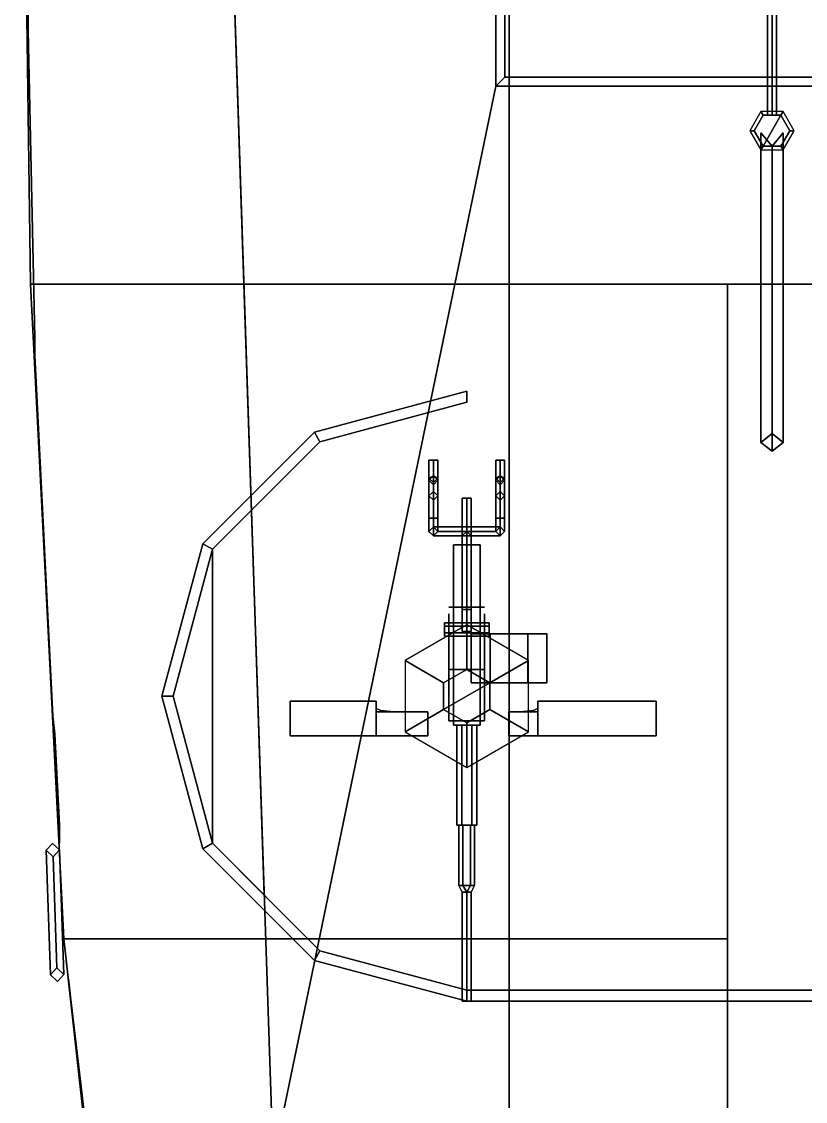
# Model space of a CAD drawing. Header units: millimetres. Extents: x -3.4 to 3.4, y -23.6 to 39.8.
# Drawn here: x -3.37 to 0.15, y -15.49 to -10.64 of the extents above; entities that cross this region are included whole.
import ezdxf

# ---------------------------------------------------------------- set-up
doc = ezdxf.new("R2010")
doc.units = ezdxf.units.MM
for name, color, linetype in [('gun', 1, 'Continuous'), ('railings', 6, 'Continuous'), ('sleeve', 5, 'Continuous'), ('turret', 2, 'Continuous')]:
    doc.layers.add(name, color=color, linetype=linetype)

msp = doc.modelspace()

# ---------------------------------------------------------------- linework, layer by layer
for points in [[(-0.02, -11.06, 11.06), (0, -11.06, 11.08), (0, 23.06, 4.82), (-0.02, 23.09, 4.79)], [(0, -11.06, 11.04), (-0.02, -11.06, 11.06), (-0.02, 23.09, 4.79), (0, 23.06, 4.78)], [(0, -11.06, 11.08), (0.02, -11.06, 11.06), (0.02, 23.09, 4.79), (0, 23.06, 4.82)], [(0.02, -11.06, 11.06), (0, -11.06, 11.04), (0, 23.06, 4.78), (0.02, 23.09, 4.79)], [(-1.24, -8.03, 4.12), (-2.47, -8.88, 4.12), (-2.24, -15.76, 4.12), (-1.24, -10.93, 4.12)], [(-1.24, -8.03, 5.79), (-1.24, -8.03, 4.12), (-1.24, -10.93, 4.12), (-1.24, -10.93, 5.79)], [(-1.2, -8.07, 5.79), (-1.24, -8.03, 5.79), (-1.24, -10.93, 5.79), (-1.2, -10.89, 5.79)], [(1.2, -10.89, 4.6), (1.2, -8.07, 4.6), (-1.2, -8.07, 4.6), (-1.2, -10.89, 4.6)], [(-1.2, -10.89, 4.6), (-1.2, -8.07, 4.6), (-1.2, -8.07, 5.79), (-1.2, -10.89, 5.79)], [(-2.47, -8.88, 2.01), (-3.37, -8.88, 2.01), (-3.33, -11.82, 2.01), (-2.3717, -11.82, 2.01)], [(-3.33, -11.82, 2.01), (-3.37, -8.88, 2.01), (-3.37, -8.88), (-3.33, -11.82)], [(-3.33, -11.82), (-3.37, -8.88), (-1.18, -8.88, -1.34), (-1.18, -11.82, -1.34)], [(-2.47, -8.88, 2.01), (-2.24, -15.76, 2.01), (-2.24, -15.76, 4.12), (-2.47, -8.88, 4.12)], [(-1.18, -11.82, -1.34), (-1.18, -8.88, -1.34), (1.18, -8.88, -1.34), (1.18, -11.82, -1.34)], [(-1.2, -10.89, 5.79), (-1.24, -10.93, 5.79), (1.24, -10.93, 5.79), (1.2, -10.89, 5.79)], [(1.2, -10.89, 5.79), (1.2, -10.89, 4.6), (-1.2, -10.89, 4.6), (-1.2, -10.89, 5.79)], [(-1.24, -10.93, 4.12), (-2.24, -15.76, 4.12), (2.24, -15.76, 4.12), (1.24, -10.93, 4.12)], [(-1.24, -10.93, 5.79), (-1.24, -10.93, 4.12), (1.24, -10.93, 4.12), (1.24, -10.93, 5.79)], [(-0.05, -11.0434, 4.12), (-0.1, -11.13, 4.12), (-0.08, -11.13, 11.11), (-0.04, -11.0607, 11.11)], [(0.05, -11.0434, 4.12), (-0.05, -11.0434, 4.12), (-0.04, -11.0607, 11.11), (0.04, -11.0607, 11.11)], [(0.1, -11.13, 4.12), (0.05, -11.0434, 4.12), (0.04, -11.0607, 11.11), (0.08, -11.13, 11.11)], [(-0.04, -11.0607, 11.11), (-0.08, -11.13, 11.11), (-0.04, -11.1993, 11.11), (0.04, -11.0607, 11.11)], [(0.04, -11.0607, 11.11), (-0.04, -11.1993, 11.11), (0.04, -11.1993, 11.11), (0.08, -11.13, 11.11)], [(-0.1, -11.13, 4.12), (-0.05, -11.2166, 4.12), (-0.04, -11.1993, 11.11), (-0.08, -11.13, 11.11)], [(-0.05, -12.53, 10.91), (0, -12.49, 10.96), (0, -11.2, 9.6), (-0.05, -11.14, 9.46)], [(0, -12.57, 10.86), (-0.05, -12.53, 10.91), (-0.05, -11.14, 9.46), (0, -11.2, 9.44)], [(0, -12.49, 10.96), (0.05, -12.53, 10.91), (0.05, -11.14, 9.46), (0, -11.2, 9.6)], [(0.05, -12.53, 10.91), (0, -12.57, 10.86), (0, -11.2, 9.44), (0.05, -11.14, 9.46)], [(0.05, -11.2166, 4.12), (0.1, -11.13, 4.12), (0.08, -11.13, 11.11), (0.04, -11.1993, 11.11)], [(-0.05, -11.2166, 4.12), (0.05, -11.2166, 4.12), (0.04, -11.1993, 11.11), (-0.04, -11.1993, 11.11)], [(-2.3717, -11.82, 2.01), (-3.33, -11.82, 2.01), (-3.18, -14.76, 2.01), (-2.2734, -14.76, 2.01)], [(-3.18, -14.76, 2.01), (-3.33, -11.82, 2.01), (-3.33, -11.82), (-3.18, -14.76)], [(-3.18, -14.76), (-3.33, -11.82), (-1.18, -11.82, -1.34), (-1.18, -14.76, -1)], [(-1.18, -14.76, -1), (-1.18, -11.82, -1.34), (-0.2, -11.82, -1.34), (-0.2, -14.76, -1)], [(-0.2, -11.82, -1.34), (-0.2, -11.82, -1.34), (-0.2, -14.76, -1.34), (-0.2, -14.76, -1)], [(-0.2, -17.29, -1.34), (-0.2, -11.82, -1.34), (0.2, -11.82, -1.34), (0.2, -17.29, -1.34)], [(-1.37, -12.3, 5.31), (-2.055, -12.4835, 5.31), (-2.03, -12.5268, 5.31), (-1.37, -12.35, 5.31)], [(-1.37, -12.3, 4.12), (-2.055, -12.4835, 4.12), (-2.055, -12.4835, 5.31), (-1.37, -12.3, 5.31)], [(-1.37, -12.3, 4.12), (-1.37, -12.3, 5.31), (-1.37, -12.35, 5.31), (-1.37, -12.35, 4.12)], [(-2.03, -12.5268, 4.12), (-1.37, -12.35, 4.12), (-1.37, -12.35, 5.31), (-2.03, -12.5268, 5.31)], [(-2.055, -12.4835, 5.31), (-2.5565, -12.985, 5.31), (-2.5132, -13.01, 5.31), (-2.03, -12.5268, 5.31)], [(-2.055, -12.4835, 4.12), (-2.5565, -12.985, 4.12), (-2.5565, -12.985, 5.31), (-2.055, -12.4835, 5.31)], [(0, -12.49, 10.96), (-0.05, -12.53, 10.91), (0, -12.57, 10.86), (0.05, -12.53, 10.91)], [(-2.5132, -13.01, 4.12), (-2.03, -12.5268, 4.12), (-2.03, -12.5268, 5.31), (-2.5132, -13.01, 5.31)], [(-2.5132, -14.33, 4.12), (-2.28, -14.5631, 4.12), (-2.3378, -12.8346, 4.12), (-2.5132, -13.01, 4.12)], [(-2.5565, -12.985, 5.31), (-2.74, -13.67, 5.31), (-2.69, -13.67, 5.31), (-2.5132, -13.01, 5.31)], [(-2.5565, -12.985, 4.12), (-2.74, -13.67, 4.12), (-2.74, -13.67, 5.31), (-2.5565, -12.985, 5.31)], [(-2.69, -13.67, 4.12), (-2.5132, -13.01, 4.12), (-2.5132, -13.01, 5.31), (-2.69, -13.67, 5.31)], [(-2.69, -13.67, 4.12), (-2.5132, -14.33, 4.12), (-2.5132, -13.01, 4.12), (-2.69, -13.67, 4.12)], [(-1.4747, -13.61, 5.4), (-1.3708, -13.55, 5.4), (-1.3708, -13.35, 4.12), (-1.648, -13.51, 4.12)], [(-1.3708, -13.55, 5.4), (-1.2669, -13.61, 5.4), (-1.0937, -13.51, 4.12), (-1.3708, -13.35, 4.12)], [(-1.4747, -13.73, 5.4), (-1.4747, -13.61, 5.4), (-1.648, -13.51, 4.12), (-1.648, -13.83, 4.12)], [(-1.2669, -13.61, 5.4), (-1.2669, -13.73, 5.4), (-1.0937, -13.83, 4.12), (-1.0937, -13.51, 4.12)], [(-2.74, -13.67, 5.31), (-2.5565, -14.355, 5.31), (-2.5132, -14.33, 5.31), (-2.69, -13.67, 5.31)], [(-2.74, -13.67, 4.12), (-2.5565, -14.355, 4.12), (-2.5565, -14.355, 5.31), (-2.74, -13.67, 5.31)], [(-2.5132, -14.33, 4.12), (-2.69, -13.67, 4.12), (-2.69, -13.67, 5.31), (-2.5132, -14.33, 5.31)], [(-1.3708, -13.79, 5.4), (-1.4747, -13.73, 5.4), (-1.648, -13.83, 4.12), (-1.3708, -13.99, 4.12)], [(-1.2669, -13.73, 5.4), (-1.3708, -13.79, 5.4), (-1.3708, -13.99, 4.12), (-1.0937, -13.83, 4.12)], [(-3.231, -14.3311), (-3.26, -14.3621), (-3.26, -14.3621, 2.01), (-3.231, -14.3311, 2.01)], [(-3.2289, -14.391, 2.01), (-3.2, -14.36, 2.01), (-3.231, -14.3311, 2.01), (-3.26, -14.3621, 2.01)], [(-3.2, -14.36), (-3.231, -14.3311), (-3.231, -14.3311, 2.01), (-3.2, -14.36, 2.01)], [(-2.5565, -14.355, 5.31), (-2.055, -14.8565, 5.31), (-2.03, -14.8132, 5.31), (-2.5132, -14.33, 5.31)], [(-2.5565, -14.355, 4.12), (-2.055, -14.8565, 4.12), (-2.055, -14.8565, 5.31), (-2.5565, -14.355, 5.31)], [(-2.03, -14.8132, 4.12), (-2.5132, -14.33, 4.12), (-2.5132, -14.33, 5.31), (-2.03, -14.8132, 5.31)], [(-3.26, -14.3621), (-3.2289, -14.391), (-3.2289, -14.391, 2.01), (-3.26, -14.3621, 2.01)], [(-3.26, -14.3621, 0.27), (-3.2289, -14.391, 0.24), (-3.2115, -14.8907, 0.24), (-3.2404, -14.9218, 0.27)], [(-3.2289, -14.391, 0.3), (-3.26, -14.3621, 0.27), (-3.2404, -14.9218, 0.27), (-3.2115, -14.8907, 0.3)], [(-3.26, -14.3621, 0.12), (-3.2289, -14.391, 0.09), (-3.2115, -14.8907, 0.09), (-3.2404, -14.9218, 0.12)], [(-3.2289, -14.391, 0.15), (-3.26, -14.3621, 0.12), (-3.2404, -14.9218, 0.12), (-3.2115, -14.8907, 0.15)], [(-3.26, -14.3621, 1.82), (-3.2289, -14.391, 1.79), (-3.2115, -14.8907, 1.79), (-3.2404, -14.9218, 1.82)], [(-3.2289, -14.391, 1.85), (-3.26, -14.3621, 1.82), (-3.2404, -14.9218, 1.82), (-3.2115, -14.8907, 1.85)], [(-3.26, -14.3621, 0.93), (-3.2289, -14.391, 0.9), (-3.2115, -14.8907, 0.9), (-3.2404, -14.9218, 0.93)], [(-3.2289, -14.391, 0.96), (-3.26, -14.3621, 0.93), (-3.2404, -14.9218, 0.93), (-3.2115, -14.8907, 0.96)], [(-3.26, -14.3621, 0.77), (-3.2289, -14.391, 0.74), (-3.2115, -14.8907, 0.74), (-3.2404, -14.9218, 0.77)], [(-3.2289, -14.391, 0.8), (-3.26, -14.3621, 0.77), (-3.2404, -14.9218, 0.77), (-3.2115, -14.8907, 0.8)], [(-3.26, -14.3621, 0.6), (-3.2289, -14.391, 0.57), (-3.2115, -14.8907, 0.57), (-3.2404, -14.9218, 0.6)], [(-3.2289, -14.391, 0.63), (-3.26, -14.3621, 0.6), (-3.2404, -14.9218, 0.6), (-3.2115, -14.8907, 0.63)], [(-3.26, -14.3621, 0.43), (-3.2289, -14.391, 0.4), (-3.2115, -14.8907, 0.4), (-3.2404, -14.9218, 0.43)], [(-3.2289, -14.391, 0.46), (-3.26, -14.3621, 0.43), (-3.2404, -14.9218, 0.43), (-3.2115, -14.8907, 0.46)], [(-3.26, -14.3621, 1.44), (-3.2289, -14.391, 1.41), (-3.2115, -14.8907, 1.41), (-3.2404, -14.9218, 1.44)], [(-3.2289, -14.391, 1.47), (-3.26, -14.3621, 1.44), (-3.2404, -14.9218, 1.44), (-3.2115, -14.8907, 1.47)], [(-3.26, -14.3621, 1.64), (-3.2289, -14.391, 1.61), (-3.2115, -14.8907, 1.61), (-3.2404, -14.9218, 1.64)], [(-3.2289, -14.391, 1.67), (-3.26, -14.3621, 1.64), (-3.2404, -14.9218, 1.64), (-3.2115, -14.8907, 1.67)], [(-3.26, -14.3621, 1.1), (-3.2289, -14.391, 1.07), (-3.2115, -14.8907, 1.07), (-3.2404, -14.9218, 1.1)], [(-3.2289, -14.391, 1.13), (-3.26, -14.3621, 1.1), (-3.2404, -14.9218, 1.1), (-3.2115, -14.8907, 1.13)], [(-3.26, -14.3621, 1.26), (-3.2289, -14.391, 1.23), (-3.2115, -14.8907, 1.23), (-3.2404, -14.9218, 1.26)], [(-3.2289, -14.391, 1.29), (-3.26, -14.3621, 1.26), (-3.2404, -14.9218, 1.26), (-3.2115, -14.8907, 1.29)], [(-3.2289, -14.391), (-3.2, -14.36), (-3.2, -14.36, 2.01), (-3.2289, -14.391, 2.01)], [(-3.2289, -14.391, 0.24), (-3.2, -14.36, 0.27), (-3.1805, -14.9197, 0.27), (-3.2115, -14.8907, 0.24)], [(-3.2, -14.36, 0.27), (-3.2289, -14.391, 0.3), (-3.2115, -14.8907, 0.3), (-3.1805, -14.9197, 0.27)], [(-3.2289, -14.391, 0.09), (-3.2, -14.36, 0.12), (-3.1805, -14.9197, 0.12), (-3.2115, -14.8907, 0.09)], [(-3.2, -14.36, 0.12), (-3.2289, -14.391, 0.15), (-3.2115, -14.8907, 0.15), (-3.1805, -14.9197, 0.12)], [(-3.2289, -14.391, 1.79), (-3.2, -14.36, 1.82), (-3.1805, -14.9197, 1.82), (-3.2115, -14.8907, 1.79)], [(-3.2, -14.36, 1.82), (-3.2289, -14.391, 1.85), (-3.2115, -14.8907, 1.85), (-3.1805, -14.9197, 1.82)], [(-3.2289, -14.391, 0.9), (-3.2, -14.36, 0.93), (-3.1805, -14.9197, 0.93), (-3.2115, -14.8907, 0.9)], [(-3.2, -14.36, 0.93), (-3.2289, -14.391, 0.96), (-3.2115, -14.8907, 0.96), (-3.1805, -14.9197, 0.93)], [(-3.2289, -14.391, 0.74), (-3.2, -14.36, 0.77), (-3.1805, -14.9197, 0.77), (-3.2115, -14.8907, 0.74)], [(-3.2, -14.36, 0.77), (-3.2289, -14.391, 0.8), (-3.2115, -14.8907, 0.8), (-3.1805, -14.9197, 0.77)], [(-3.2289, -14.391, 0.57), (-3.2, -14.36, 0.6), (-3.1805, -14.9197, 0.6), (-3.2115, -14.8907, 0.57)], [(-3.2, -14.36, 0.6), (-3.2289, -14.391, 0.63), (-3.2115, -14.8907, 0.63), (-3.1805, -14.9197, 0.6)], [(-3.2289, -14.391, 0.4), (-3.2, -14.36, 0.43), (-3.1805, -14.9197, 0.43), (-3.2115, -14.8907, 0.4)], [(-3.2, -14.36, 0.43), (-3.2289, -14.391, 0.46), (-3.2115, -14.8907, 0.46), (-3.1805, -14.9197, 0.43)], [(-3.2289, -14.391, 1.41), (-3.2, -14.36, 1.44), (-3.1805, -14.9197, 1.44), (-3.2115, -14.8907, 1.41)], [(-3.2, -14.36, 1.44), (-3.2289, -14.391, 1.47), (-3.2115, -14.8907, 1.47), (-3.1805, -14.9197, 1.44)], [(-3.2289, -14.391, 1.61), (-3.2, -14.36, 1.64), (-3.1805, -14.9197, 1.64), (-3.2115, -14.8907, 1.61)], [(-3.2, -14.36, 1.64), (-3.2289, -14.391, 1.67), (-3.2115, -14.8907, 1.67), (-3.1805, -14.9197, 1.64)], [(-3.2289, -14.391, 1.07), (-3.2, -14.36, 1.1), (-3.1805, -14.9197, 1.1), (-3.2115, -14.8907, 1.07)], [(-3.2, -14.36, 1.1), (-3.2289, -14.391, 1.13), (-3.2115, -14.8907, 1.13), (-3.1805, -14.9197, 1.1)], [(-3.2289, -14.391, 1.23), (-3.2, -14.36, 1.26), (-3.1805, -14.9197, 1.26), (-3.2115, -14.8907, 1.23)], [(-3.2, -14.36, 1.26), (-3.2289, -14.391, 1.29), (-3.2115, -14.8907, 1.29), (-3.1805, -14.9197, 1.26)], [(-2.9, -17.29, 2.01), (-3.18, -14.76, 2.01), (-3.18, -14.76), (-2.9, -17.29)], [(-2.9, -17.29), (-3.18, -14.76), (-1.18, -14.76, -1), (-1.18, -17.29, -0.61)], [(-2.2734, -14.76, 2.01), (-3.18, -14.76, 2.01), (-2.9, -17.29, 2.01), (-2.24, -15.76, 2.01)], [(-1.18, -17.29, -0.61), (-1.18, -14.76, -1), (-0.2, -14.76, -1), (-0.2, -17.29, -0.61)], [(-0.2, -14.76, -1), (-0.2, -14.76, -1.34), (-0.2, -17.29, -1.34), (-0.2, -17.29, -0.61)], [(-2.055, -14.8565, 5.31), (-1.37, -15.04, 5.31), (-1.37, -14.99, 5.31), (-2.03, -14.8132, 5.31)], [(-1.37, -14.99, 4.12), (-2.03, -14.8132, 4.12), (-2.03, -14.8132, 5.31), (-1.37, -14.99, 5.31)], [(-2.055, -14.8565, 4.12), (-1.37, -15.04, 4.12), (-1.37, -15.04, 5.31), (-2.055, -14.8565, 5.31)], [(-3.2115, -14.8907), (-3.2404, -14.9218), (-3.2404, -14.9218, 2.01), (-3.2115, -14.8907, 2.01)], [(-3.2094, -14.9507, 2.01), (-3.1805, -14.9197, 2.01), (-3.2115, -14.8907, 2.01), (-3.2404, -14.9218, 2.01)], [(-3.2404, -14.9218), (-3.2094, -14.9507), (-3.2094, -14.9507, 2.01), (-3.2404, -14.9218, 2.01)], [(-3.1805, -14.9197), (-3.2115, -14.8907), (-3.2115, -14.8907, 2.01), (-3.1805, -14.9197, 2.01)], [(-3.2094, -14.9507), (-3.1805, -14.9197), (-3.1805, -14.9197, 2.01), (-3.2094, -14.9507, 2.01)], [(-1.37, -15.04, 5.31), (1.37, -15.04, 5.31), (1.37, -14.99, 5.31), (-1.37, -14.99, 5.31)], [(1.37, -14.99, 4.12), (-1.37, -14.99, 4.12), (-1.37, -14.99, 5.31), (1.37, -14.99, 5.31)], [(-1.37, -15.04, 4.12), (1.37, -15.04, 4.12), (1.37, -15.04, 5.31), (-1.37, -15.04, 5.31)]]:
    msp.add_3dface(points)
at = {"layer": 'gun'}
for points in [[(-1.3708, -15.04, 5.61), (-1.3908, -15.04, 5.63), (-1.3908, -14.55, 5.63), (-1.3708, -14.55, 5.61)], [(-1.3908, -15.04, 5.63), (-1.3708, -15.04, 5.65), (-1.3708, -14.55, 5.65), (-1.3908, -14.55, 5.63)], [(-1.3508, -15.04, 5.63), (-1.3708, -15.04, 5.61), (-1.3708, -14.55, 5.61), (-1.3508, -14.55, 5.63)], [(-1.3708, -15.04, 5.65), (-1.3508, -15.04, 5.63), (-1.3508, -14.55, 5.63), (-1.3708, -14.55, 5.65)], [(-1.3908, -15.04, 5.63), (-1.3708, -15.04, 5.61), (-1.3508, -15.04, 5.63), (-1.3708, -15.04, 5.65)]]:
    msp.add_3dface(points, dxfattribs=at)
at = {"layer": 'railings'}
for points in [[(-3.34, -10.68, 3.11), (-3.34, -10.6, 3.11), (-3.34, -10.6, 2.01), (-3.34, -10.68, 2.01)], [(-3.34, -10.68, 2.01), (-3.34, -10.6, 2.01), (-3.34, -10.6, 3.11), (-3.34, -10.68, 3.11)], [(-3.31, -12.06, 3.05), (-3.31, -12.06, 3.11), (-3.34, -10.68, 3.11), (-3.34, -10.68, 3.05)], [(-3.34, -10.68, 3.05), (-3.34, -10.68, 3.11), (-3.31, -12.06, 3.11), (-3.31, -12.06, 3.05)], [(-3.34, -10.68, 2.75), (-3.34, -10.68, 2.81), (-3.31, -12.06, 2.81), (-3.31, -12.06, 2.75)], [(-3.31, -12.06, 2.75), (-3.31, -12.06, 2.81), (-3.34, -10.68, 2.81), (-3.34, -10.68, 2.75)], [(-3.31, -12.06, 2.39), (-3.31, -12.06, 2.45), (-3.34, -10.68, 2.45), (-3.34, -10.68, 2.39)], [(-3.34, -10.68, 2.39), (-3.34, -10.68, 2.45), (-3.31, -12.06, 2.45), (-3.31, -12.06, 2.39)], [(-3.31, -12.14, 2.01), (-3.31, -12.06, 2.01), (-3.31, -12.06, 3.11), (-3.31, -12.14, 3.11)], [(-3.31, -12.14, 3.11), (-3.31, -12.06, 3.11), (-3.31, -12.06, 2.01), (-3.31, -12.14, 2.01)], [(-3.31, -12.14, 3.05), (-3.31, -12.14, 3.11), (-3.23, -13.76, 3.11), (-3.23, -13.76, 3.05)], [(-3.23, -13.76, 3.05), (-3.23, -13.76, 3.11), (-3.31, -12.14, 3.11), (-3.31, -12.14, 3.05)], [(-3.23, -13.76, 2.75), (-3.23, -13.76, 2.81), (-3.31, -12.14, 2.81), (-3.31, -12.14, 2.75)], [(-3.31, -12.14, 2.75), (-3.31, -12.14, 2.81), (-3.23, -13.76, 2.81), (-3.23, -13.76, 2.75)], [(-3.31, -12.14, 2.39), (-3.31, -12.14, 2.45), (-3.23, -13.76, 2.45), (-3.23, -13.76, 2.39)], [(-3.23, -13.76, 2.39), (-3.23, -13.76, 2.45), (-3.31, -12.14, 2.45), (-3.31, -12.14, 2.39)], [(-3.22, -13.84, 2.01), (-3.23, -13.76, 2.01), (-3.23, -13.76, 3.11), (-3.22, -13.84, 3.11)], [(-3.22, -13.84, 3.11), (-3.23, -13.76, 3.11), (-3.23, -13.76, 2.01), (-3.22, -13.84, 2.01)], [(-3.2, -14.25, 3.05), (-3.2, -14.25, 3.11), (-3.22, -13.84, 3.11), (-3.22, -13.84, 3.05)], [(-3.22, -13.84, 3.05), (-3.22, -13.84, 3.11), (-3.2, -14.25, 3.11), (-3.2, -14.25, 3.05)], [(-3.22, -13.84, 2.75), (-3.22, -13.84, 2.81), (-3.2, -14.25, 2.81), (-3.2, -14.25, 2.75)], [(-3.2, -14.25, 2.75), (-3.2, -14.25, 2.81), (-3.22, -13.84, 2.81), (-3.22, -13.84, 2.75)], [(-3.2, -14.25, 2.39), (-3.2, -14.25, 2.45), (-3.22, -13.84, 2.45), (-3.22, -13.84, 2.39)], [(-3.22, -13.84, 2.39), (-3.22, -13.84, 2.45), (-3.2, -14.25, 2.45), (-3.2, -14.25, 2.39)], [(-3.2, -14.33, 3.11), (-3.2, -14.25, 3.11), (-3.2, -14.25, 2.01), (-3.2, -14.33, 2.01)], [(-3.2, -14.33, 2.01), (-3.2, -14.25, 2.01), (-3.2, -14.25, 3.11), (-3.2, -14.33, 3.11)], [(-3.15, -15.02, 2.01), (-3.16, -14.94, 2.01), (-3.16, -14.94, 3.11), (-3.15, -15.02, 3.11)], [(-3.15, -15.02, 3.11), (-3.16, -14.94, 3.11), (-3.16, -14.94, 2.01), (-3.15, -15.02, 2.01)], [(-3.15, -15.02, 3.05), (-3.15, -15.02, 3.11), (-3.1, -15.45, 3.11), (-3.1, -15.45, 3.05)], [(-3.1, -15.45, 3.05), (-3.1, -15.45, 3.11), (-3.15, -15.02, 3.11), (-3.15, -15.02, 3.05)], [(-3.1, -15.45, 2.75), (-3.1, -15.45, 2.81), (-3.15, -15.02, 2.81), (-3.15, -15.02, 2.75)], [(-3.15, -15.02, 2.75), (-3.15, -15.02, 2.81), (-3.1, -15.45, 2.81), (-3.1, -15.45, 2.75)], [(-3.15, -15.02, 2.39), (-3.15, -15.02, 2.45), (-3.1, -15.45, 2.45), (-3.1, -15.45, 2.39)], [(-3.1, -15.45, 2.39), (-3.1, -15.45, 2.45), (-3.15, -15.02, 2.45), (-3.15, -15.02, 2.39)], [(-3.09, -15.53, 2.01), (-3.1, -15.45, 2.01), (-3.1, -15.45, 3.11), (-3.09, -15.53, 3.11)], [(-3.09, -15.53, 3.11), (-3.1, -15.45, 3.11), (-3.1, -15.45, 2.01), (-3.09, -15.53, 2.01)]]:
    msp.add_3dface(points, dxfattribs=at)
at = {"layer": 'sleeve'}
for points in [[(-1.5208, -12.61, 5.88), (-1.5408, -12.61, 5.9), (-1.5208, -12.61, 5.92), (-1.5008, -12.61, 5.9)], [(-1.5208, -12.61, 5.92), (-1.5408, -12.61, 5.9), (-1.5408, -12.7, 5.9), (-1.5208, -12.72, 5.92)], [(-1.5408, -12.61, 5.9), (-1.5208, -12.61, 5.88), (-1.5208, -12.68, 5.88), (-1.5408, -12.7, 5.9)], [(-1.5008, -12.61, 5.9), (-1.5208, -12.61, 5.92), (-1.5208, -12.72, 5.92), (-1.5008, -12.7, 5.9)], [(-1.5208, -12.61, 5.88), (-1.5008, -12.61, 5.9), (-1.5008, -12.7, 5.9), (-1.5208, -12.68, 5.88)], [(-1.2208, -12.61, 5.92), (-1.2408, -12.61, 5.9), (-1.2408, -12.7, 5.9), (-1.2208, -12.72, 5.92)], [(-1.2408, -12.61, 5.9), (-1.2208, -12.61, 5.88), (-1.2208, -12.68, 5.88), (-1.2408, -12.7, 5.9)], [(-1.2208, -12.61, 5.88), (-1.2408, -12.61, 5.9), (-1.2208, -12.61, 5.92), (-1.2008, -12.61, 5.9)], [(-1.2008, -12.61, 5.9), (-1.2208, -12.61, 5.92), (-1.2208, -12.72, 5.92), (-1.2008, -12.7, 5.9)], [(-1.2208, -12.61, 5.88), (-1.2008, -12.61, 5.9), (-1.2008, -12.7, 5.9), (-1.2208, -12.68, 5.88)], [(-1.5208, -12.75, 5.83), (-1.5408, -12.77, 5.85), (-1.5408, -12.7, 5.9), (-1.5208, -12.68, 5.88)], [(-1.5208, -12.68, 5.71), (-1.5408, -12.69, 5.69), (-1.5408, -12.77, 5.74), (-1.5208, -12.75, 5.76)], [(-1.5208, -12.71, 5.66), (-1.5408, -12.69, 5.69), (-1.5208, -12.68, 5.71), (-1.5008, -12.69, 5.69)], [(-1.5408, -12.69, 5.69), (-1.5208, -12.71, 5.66), (-1.5208, -12.79, 5.72), (-1.5408, -12.77, 5.74)], [(-1.5408, -12.77, 5.85), (-1.5208, -12.79, 5.87), (-1.5208, -12.72, 5.92), (-1.5408, -12.7, 5.9)], [(-1.5008, -12.77, 5.85), (-1.5208, -12.75, 5.83), (-1.5208, -12.68, 5.88), (-1.5008, -12.7, 5.9)], [(-1.5008, -12.69, 5.69), (-1.5208, -12.68, 5.71), (-1.5208, -12.75, 5.76), (-1.5008, -12.77, 5.74)], [(-1.5208, -12.71, 5.66), (-1.5008, -12.69, 5.69), (-1.5008, -12.77, 5.74), (-1.5208, -12.79, 5.72)], [(-1.5208, -12.79, 5.87), (-1.5008, -12.77, 5.85), (-1.5008, -12.7, 5.9), (-1.5208, -12.72, 5.92)], [(-1.2208, -12.75, 5.83), (-1.2408, -12.77, 5.85), (-1.2408, -12.7, 5.9), (-1.2208, -12.68, 5.88)], [(-1.2208, -12.68, 5.71), (-1.2408, -12.69, 5.69), (-1.2408, -12.77, 5.74), (-1.2208, -12.75, 5.76)], [(-1.2208, -12.71, 5.66), (-1.2408, -12.69, 5.69), (-1.2208, -12.68, 5.71), (-1.2008, -12.69, 5.69)], [(-1.2408, -12.69, 5.69), (-1.2208, -12.71, 5.66), (-1.2208, -12.79, 5.72), (-1.2408, -12.77, 5.74)], [(-1.2408, -12.77, 5.85), (-1.2208, -12.79, 5.87), (-1.2208, -12.72, 5.92), (-1.2408, -12.7, 5.9)], [(-1.2008, -12.77, 5.85), (-1.2208, -12.75, 5.83), (-1.2208, -12.68, 5.88), (-1.2008, -12.7, 5.9)], [(-1.2008, -12.69, 5.69), (-1.2208, -12.68, 5.71), (-1.2208, -12.75, 5.76), (-1.2008, -12.77, 5.74)], [(-1.2208, -12.71, 5.66), (-1.2008, -12.69, 5.69), (-1.2008, -12.77, 5.74), (-1.2208, -12.79, 5.72)], [(-1.2208, -12.79, 5.87), (-1.2008, -12.77, 5.85), (-1.2008, -12.7, 5.9), (-1.2208, -12.72, 5.92)], [(-1.5208, -12.75, 5.76), (-1.5408, -12.77, 5.74), (-1.5408, -12.77, 5.85), (-1.5208, -12.75, 5.83)], [(-1.5008, -12.77, 5.74), (-1.5208, -12.75, 5.76), (-1.5208, -12.75, 5.83), (-1.5008, -12.77, 5.85)], [(-1.2208, -12.75, 5.76), (-1.2408, -12.77, 5.74), (-1.2408, -12.77, 5.85), (-1.2208, -12.75, 5.83)], [(-1.2008, -12.77, 5.74), (-1.2208, -12.75, 5.76), (-1.2208, -12.75, 5.83), (-1.2008, -12.77, 5.85)], [(-1.5408, -12.77, 5.74), (-1.5208, -12.79, 5.72), (-1.5208, -12.79, 5.87), (-1.5408, -12.77, 5.85)], [(-1.5208, -12.87, 5.78), (-1.5408, -12.87, 5.8), (-1.5408, -12.77, 5.8), (-1.5208, -12.79, 5.78)], [(-1.5408, -12.87, 5.8), (-1.5208, -12.87, 5.82), (-1.5208, -12.79, 5.82), (-1.5408, -12.77, 5.8)], [(-1.5208, -12.79, 5.72), (-1.5008, -12.77, 5.74), (-1.5008, -12.77, 5.85), (-1.5208, -12.79, 5.87)], [(-1.5008, -12.87, 5.8), (-1.5208, -12.87, 5.78), (-1.5208, -12.79, 5.78), (-1.5008, -12.77, 5.8)], [(-1.5208, -12.87, 5.82), (-1.5008, -12.87, 5.8), (-1.5008, -12.77, 5.8), (-1.5208, -12.79, 5.82)], [(-1.3708, -12.78, 5.97), (-1.3508, -12.78, 5.95), (-1.3708, -12.78, 5.93), (-1.3908, -12.78, 5.95)], [(-1.3708, -13.28, 5.93), (-1.3908, -13.28, 5.95), (-1.3908, -12.78, 5.95), (-1.3708, -12.78, 5.93)], [(-1.3908, -13.28, 5.95), (-1.3708, -13.28, 5.97), (-1.3708, -12.78, 5.97), (-1.3908, -12.78, 5.95)], [(-1.3508, -13.28, 5.95), (-1.3708, -13.28, 5.93), (-1.3708, -12.78, 5.93), (-1.3508, -12.78, 5.95)], [(-1.3708, -13.28, 5.97), (-1.3508, -13.28, 5.95), (-1.3508, -12.78, 5.95), (-1.3708, -12.78, 5.97)], [(-1.2408, -12.77, 5.74), (-1.2208, -12.79, 5.72), (-1.2208, -12.79, 5.87), (-1.2408, -12.77, 5.85)], [(-1.2208, -12.87, 5.78), (-1.2408, -12.87, 5.8), (-1.2408, -12.77, 5.8), (-1.2208, -12.79, 5.78)], [(-1.2408, -12.87, 5.8), (-1.2208, -12.87, 5.82), (-1.2208, -12.79, 5.82), (-1.2408, -12.77, 5.8)], [(-1.2208, -12.79, 5.72), (-1.2008, -12.77, 5.74), (-1.2008, -12.77, 5.85), (-1.2208, -12.79, 5.87)], [(-1.2008, -12.87, 5.8), (-1.2208, -12.87, 5.78), (-1.2208, -12.79, 5.78), (-1.2008, -12.77, 5.8)], [(-1.2208, -12.87, 5.82), (-1.2008, -12.87, 5.8), (-1.2008, -12.77, 5.8), (-1.2208, -12.79, 5.82)], [(-1.5208, -12.91, 5.72), (-1.5408, -12.93, 5.74), (-1.5408, -12.87, 5.8), (-1.5208, -12.87, 5.78)], [(-1.5408, -12.93, 5.74), (-1.5208, -12.95, 5.76), (-1.5208, -12.87, 5.82), (-1.5408, -12.87, 5.8)], [(-1.5008, -12.93, 5.74), (-1.5208, -12.91, 5.72), (-1.5208, -12.87, 5.78), (-1.5008, -12.87, 5.8)], [(-1.5208, -12.95, 5.76), (-1.5008, -12.93, 5.74), (-1.5008, -12.87, 5.8), (-1.5208, -12.87, 5.82)], [(-1.2208, -12.91, 5.72), (-1.2408, -12.93, 5.74), (-1.2408, -12.87, 5.8), (-1.2208, -12.87, 5.78)], [(-1.2408, -12.93, 5.74), (-1.2208, -12.95, 5.76), (-1.2208, -12.87, 5.82), (-1.2408, -12.87, 5.8)], [(-1.2008, -12.93, 5.74), (-1.2208, -12.91, 5.72), (-1.2208, -12.87, 5.78), (-1.2008, -12.87, 5.8)], [(-1.2208, -12.95, 5.76), (-1.2008, -12.93, 5.74), (-1.2008, -12.87, 5.8), (-1.2208, -12.87, 5.82)], [(-1.5208, -12.91, 5.56), (-1.5408, -12.93, 5.54), (-1.5408, -12.93, 5.74), (-1.5208, -12.91, 5.72)], [(-1.5408, -12.93, 5.54), (-1.5208, -12.95, 5.56), (-1.5208, -12.95, 5.76), (-1.5408, -12.93, 5.74)], [(-1.2208, -12.91, 5.56), (-1.2408, -12.93, 5.54), (-1.5008, -12.93, 5.54), (-1.5208, -12.91, 5.56)], [(-1.5008, -12.93, 5.54), (-1.5208, -12.91, 5.56), (-1.5208, -12.91, 5.72), (-1.5008, -12.93, 5.74)], [(-1.2408, -12.93, 5.58), (-1.2208, -12.91, 5.56), (-1.5208, -12.91, 5.56), (-1.5008, -12.93, 5.58)], [(-1.2408, -12.93, 5.54), (-1.2208, -12.95, 5.56), (-1.5208, -12.95, 5.56), (-1.5008, -12.93, 5.54)], [(-1.5208, -12.95, 5.56), (-1.5008, -12.93, 5.54), (-1.5008, -12.93, 5.74), (-1.5208, -12.95, 5.76)], [(-1.2208, -12.95, 5.56), (-1.2408, -12.93, 5.58), (-1.5008, -12.93, 5.58), (-1.5208, -12.95, 5.56)], [(-1.3708, -13.38, 5.54), (-1.3908, -13.38, 5.56), (-1.3908, -12.95, 5.56), (-1.3708, -12.93, 5.54)], [(-1.3908, -13.38, 5.56), (-1.3708, -13.38, 5.58), (-1.3708, -12.93, 5.58), (-1.3908, -12.95, 5.56)], [(-1.3508, -13.38, 5.56), (-1.3708, -13.38, 5.54), (-1.3708, -12.93, 5.54), (-1.3508, -12.95, 5.56)], [(-1.3708, -13.38, 5.58), (-1.3508, -13.38, 5.56), (-1.3508, -12.95, 5.56), (-1.3708, -12.93, 5.58)], [(-1.2208, -12.91, 5.56), (-1.2408, -12.93, 5.54), (-1.2408, -12.93, 5.74), (-1.2208, -12.91, 5.72)], [(-1.2408, -12.93, 5.54), (-1.2208, -12.95, 5.56), (-1.2208, -12.95, 5.76), (-1.2408, -12.93, 5.74)], [(-1.2008, -12.93, 5.54), (-1.2208, -12.91, 5.56), (-1.2208, -12.91, 5.72), (-1.2008, -12.93, 5.74)], [(-1.2208, -12.95, 5.56), (-1.2008, -12.93, 5.54), (-1.2008, -12.93, 5.74), (-1.2208, -12.95, 5.76)], [(-1.3108, -12.99, 5.58), (-1.4308, -12.99, 5.58), (-1.4308, -12.99, 5.7), (-1.3108, -12.99, 5.7)], [(-1.3108, -13.8, 5.58), (-1.4308, -13.8, 5.58), (-1.4308, -12.99, 5.58), (-1.3108, -12.99, 5.58)], [(-1.3108, -12.99, 5.7), (-1.4308, -12.99, 5.7), (-1.4308, -13.8, 5.7), (-1.3108, -13.8, 5.7)], [(-1.4308, -12.99, 5.7), (-1.4308, -12.99, 5.58), (-1.4308, -13.8, 5.58), (-1.4308, -13.8, 5.7)], [(-1.3108, -13.8, 5.7), (-1.3108, -13.8, 5.58), (-1.3108, -12.99, 5.58), (-1.3108, -12.99, 5.7)], [(-1.3708, -13.18, 5.7), (-1.3708, -13.03, 5.94), (-1.3708, -13.13, 5.94), (-1.3708, -13.27, 5.7)], [(-1.3708, -13.27, 5.7), (-1.3708, -13.13, 5.94), (-1.3708, -13.03, 5.94), (-1.3708, -13.18, 5.7)], [(-1.3308, -13.27, 5.9807), (-1.2908, -13.27, 6.05), (-1.4508, -13.27, 6.05), (-1.4108, -13.27, 5.9807)], [(-1.4108, -13.27, 5.9807), (-1.4508, -13.27, 6.05), (-1.2908, -13.27, 6.05), (-1.3308, -13.27, 5.9807)], [(-1.4508, -13.27, 6.05), (-1.4108, -13.27, 6.1193), (-1.3308, -13.27, 6.1193), (-1.2908, -13.27, 6.05)], [(-1.2908, -13.27, 6.05), (-1.3308, -13.27, 6.1193), (-1.4108, -13.27, 6.1193), (-1.4508, -13.27, 6.05)], [(-1.3908, -13.28, 5.95), (-1.3708, -13.28, 5.93), (-1.3508, -13.28, 5.95), (-1.3708, -13.28, 5.97)], [(-1.4708, -13.355, 5.594), (-1.4708, -13.34, 5.62), (-1.2708, -13.34, 5.62), (-1.2708, -13.355, 5.594)], [(-1.4708, -13.34, 5.62), (-1.4708, -13.355, 5.646), (-1.2708, -13.355, 5.646), (-1.2708, -13.34, 5.62)], [(-1.4708, -13.355, 5.594), (-1.4708, -13.385, 5.594), (-1.4708, -13.4, 5.62), (-1.4708, -13.34, 5.62)], [(-1.4708, -13.34, 5.62), (-1.4708, -13.4, 5.62), (-1.4708, -13.385, 5.646), (-1.4708, -13.355, 5.646)], [(-1.4708, -13.385, 5.594), (-1.4708, -13.355, 5.594), (-1.2708, -13.355, 5.594), (-1.2708, -13.385, 5.594)], [(-1.4708, -13.355, 5.646), (-1.4708, -13.385, 5.646), (-1.2708, -13.385, 5.646), (-1.2708, -13.355, 5.646)], [(-1.4708, -13.4, 5.62), (-1.4708, -13.385, 5.594), (-1.2708, -13.385, 5.594), (-1.2708, -13.4, 5.62)], [(-1.4708, -13.385, 5.646), (-1.4708, -13.4, 5.62), (-1.2708, -13.4, 5.62), (-1.2708, -13.385, 5.646)], [(-1.2708, -13.34, 5.62), (-1.2708, -13.4, 5.62), (-1.2708, -13.385, 5.594), (-1.2708, -13.355, 5.594)], [(-1.2708, -13.355, 5.646), (-1.2708, -13.385, 5.646), (-1.2708, -13.4, 5.62), (-1.2708, -13.34, 5.62)], [(-1.0108, -13.39, 5.76), (-1.3508, -13.39, 5.76), (-1.2658, -13.39, 5.9072), (-1.0958, -13.39, 5.9072)], [(-1.3508, -13.61, 5.76), (-1.2658, -13.61, 5.9072), (-1.2658, -13.39, 5.9072), (-1.3508, -13.39, 5.76)], [(-1.0958, -13.39, 5.6128), (-1.2658, -13.39, 5.6128), (-1.3508, -13.39, 5.76), (-1.0108, -13.39, 5.76)], [(-1.2658, -13.61, 5.6128), (-1.3508, -13.61, 5.76), (-1.3508, -13.39, 5.76), (-1.2658, -13.39, 5.6128)], [(-1.0958, -13.61, 5.6128), (-1.2658, -13.61, 5.6128), (-1.2658, -13.39, 5.6128), (-1.0958, -13.39, 5.6128)], [(-1.2658, -13.61, 5.9072), (-1.0958, -13.61, 5.9072), (-1.0958, -13.39, 5.9072), (-1.2658, -13.39, 5.9072)], [(-1.0958, -13.61, 5.9072), (-1.0108, -13.61, 5.76), (-1.0108, -13.39, 5.76), (-1.0958, -13.39, 5.9072)], [(-1.0108, -13.61, 5.76), (-1.0958, -13.61, 5.6128), (-1.0958, -13.39, 5.6128), (-1.0108, -13.39, 5.76)], [(-1.3508, -13.61, 5.76), (-1.0108, -13.61, 5.76), (-1.0958, -13.61, 5.9072), (-1.2658, -13.61, 5.9072)], [(-1.2658, -13.61, 5.6128), (-1.0958, -13.61, 5.6128), (-1.0108, -13.61, 5.76), (-1.3508, -13.61, 5.76)], [(-1.4308, -13.8, 5.7), (-1.4308, -13.8, 5.58), (-1.3108, -13.8, 5.58), (-1.3108, -13.8, 5.7)], [(-1.3933, -14.25, 5.591), (-1.4158, -14.25, 5.63), (-1.4158, -13.8, 5.63), (-1.3933, -13.8, 5.591)], [(-1.4158, -14.25, 5.63), (-1.3933, -14.25, 5.669), (-1.3933, -13.8, 5.669), (-1.4158, -13.8, 5.63)], [(-1.3483, -14.25, 5.591), (-1.3933, -14.25, 5.591), (-1.3933, -13.8, 5.591), (-1.3483, -13.8, 5.591)], [(-1.3933, -14.25, 5.669), (-1.3483, -14.25, 5.669), (-1.3483, -13.8, 5.669), (-1.3933, -13.8, 5.669)], [(-1.3258, -14.25, 5.63), (-1.3483, -14.25, 5.591), (-1.3483, -13.8, 5.591), (-1.3258, -13.8, 5.63)], [(-1.3483, -14.25, 5.669), (-1.3258, -14.25, 5.63), (-1.3258, -13.8, 5.63), (-1.3483, -13.8, 5.669)], [(-1.3933, -14.25, 5.591), (-1.3483, -14.25, 5.591), (-1.3258, -14.25, 5.63), (-1.4158, -14.25, 5.63)], [(-1.4158, -14.25, 5.63), (-1.3258, -14.25, 5.63), (-1.3483, -14.25, 5.669), (-1.3933, -14.25, 5.669)], [(-1.3883, -14.52, 5.5997), (-1.4058, -14.52, 5.63), (-1.4058, -14.25, 5.63), (-1.3883, -14.25, 5.5997)], [(-1.4058, -14.52, 5.63), (-1.3883, -14.52, 5.6603), (-1.3883, -14.25, 5.6603), (-1.4058, -14.25, 5.63)], [(-1.3533, -14.52, 5.5997), (-1.3883, -14.52, 5.5997), (-1.3883, -14.25, 5.5997), (-1.3533, -14.25, 5.5997)], [(-1.3883, -14.52, 5.6603), (-1.3533, -14.52, 5.6603), (-1.3533, -14.25, 5.6603), (-1.3883, -14.25, 5.6603)], [(-1.3358, -14.52, 5.63), (-1.3533, -14.52, 5.5997), (-1.3533, -14.25, 5.5997), (-1.3358, -14.25, 5.63)], [(-1.3533, -14.52, 5.6603), (-1.3358, -14.52, 5.63), (-1.3358, -14.25, 5.63), (-1.3533, -14.25, 5.6603)], [(-1.3708, -14.55, 5.61), (-1.3908, -14.55, 5.63), (-1.4058, -14.52, 5.63), (-1.3883, -14.52, 5.5997)], [(-1.3908, -14.55, 5.63), (-1.3708, -14.55, 5.65), (-1.3883, -14.52, 5.6603), (-1.4058, -14.52, 5.63)], [(-1.3708, -14.55, 5.61), (-1.3708, -14.55, 5.61), (-1.3883, -14.52, 5.5997), (-1.3533, -14.52, 5.5997)], [(-1.3708, -14.55, 5.65), (-1.3708, -14.55, 5.65), (-1.3533, -14.52, 5.6603), (-1.3883, -14.52, 5.6603)], [(-1.3508, -14.55, 5.63), (-1.3708, -14.55, 5.61), (-1.3533, -14.52, 5.5997), (-1.3358, -14.52, 5.63)], [(-1.3708, -14.55, 5.65), (-1.3508, -14.55, 5.63), (-1.3358, -14.52, 5.63), (-1.3533, -14.52, 5.6603)]]:
    msp.add_3dface(points, dxfattribs=at)
at = {"layer": 'turret'}
for points in [[(-1.4508, -13.3, 5.6), (-1.4508, -13.3, 5.65), (-1.4508, -13.37, 5.69), (-1.4508, -13.35, 5.56)], [(-1.4508, -13.35, 5.56), (-1.4508, -13.37, 5.69), (-1.4508, -13.3, 5.65), (-1.4508, -13.3, 5.6)], [(-1.2908, -13.3, 5.6), (-1.2908, -13.3, 5.65), (-1.2908, -13.37, 5.69), (-1.2908, -13.35, 5.56)], [(-1.2908, -13.35, 5.56), (-1.2908, -13.37, 5.69), (-1.2908, -13.3, 5.65), (-1.2908, -13.3, 5.6)], [(-1.4508, -13.42, 5.58), (-1.4508, -13.44, 5.64), (-1.4508, -13.37, 5.69), (-1.4508, -13.35, 5.56)], [(-1.4508, -13.35, 5.56), (-1.4508, -13.37, 5.69), (-1.4508, -13.44, 5.64), (-1.4508, -13.42, 5.58)], [(-1.2908, -13.35, 5.56), (-1.2908, -13.37, 5.69), (-1.2908, -13.44, 5.64), (-1.2908, -13.42, 5.58)], [(-1.2908, -13.42, 5.58), (-1.2908, -13.44, 5.64), (-1.2908, -13.37, 5.69), (-1.2908, -13.35, 5.56)], [(-1.4508, -13.54, 5.52), (-1.4508, -13.73, 5.59), (-1.4508, -13.44, 5.64), (-1.4508, -13.42, 5.58)], [(-1.4508, -13.42, 5.58), (-1.4508, -13.44, 5.64), (-1.4508, -13.73, 5.59), (-1.4508, -13.54, 5.52)], [(-1.2908, -13.54, 5.52), (-1.2908, -13.73, 5.59), (-1.2908, -13.44, 5.64), (-1.2908, -13.42, 5.58)], [(-1.2908, -13.42, 5.58), (-1.2908, -13.44, 5.64), (-1.2908, -13.73, 5.59), (-1.2908, -13.54, 5.52)], [(-1.4747, -13.73, 5.5), (-1.2669, -13.61, 5.5), (-1.3708, -13.55, 5.5), (-1.4747, -13.61, 5.5)], [(-1.3708, -13.55, 5.4), (-1.4747, -13.61, 5.4), (-1.4747, -13.61, 5.5), (-1.3708, -13.55, 5.5)], [(-1.4508, -13.55, 5.5), (-1.4508, -13.78, 5.5), (-1.4508, -13.73, 5.59), (-1.4508, -13.54, 5.52)], [(-1.4508, -13.54, 5.52), (-1.4508, -13.73, 5.59), (-1.4508, -13.78, 5.5), (-1.4508, -13.55, 5.5)], [(-1.4508, -13.55, 5.5), (-1.4508, -13.78, 5.5), (-1.2908, -13.78, 5.5), (-1.2908, -13.55, 5.5)], [(-1.2908, -13.55, 5.5), (-1.2908, -13.78, 5.5), (-1.4508, -13.78, 5.5), (-1.4508, -13.55, 5.5)], [(-1.2669, -13.61, 5.4), (-1.3708, -13.55, 5.4), (-1.3708, -13.55, 5.5), (-1.2669, -13.61, 5.5)], [(-1.2908, -13.54, 5.52), (-1.2908, -13.73, 5.59), (-1.2908, -13.78, 5.5), (-1.2908, -13.55, 5.5)], [(-1.2908, -13.55, 5.5), (-1.2908, -13.78, 5.5), (-1.2908, -13.73, 5.59), (-1.2908, -13.54, 5.52)], [(-1.3708, -13.79, 5.5), (-1.2669, -13.73, 5.5), (-1.2669, -13.61, 5.5), (-1.4747, -13.73, 5.5)], [(-1.4747, -13.61, 5.4), (-1.4747, -13.73, 5.4), (-1.4747, -13.73, 5.5), (-1.4747, -13.61, 5.5)], [(-1.2669, -13.73, 5.4), (-1.2669, -13.61, 5.4), (-1.2669, -13.61, 5.5), (-1.2669, -13.73, 5.5)], [(-1.7781, -13.8486, 5.2876), (-1.7781, -13.692, 6.1756), (-2.1635, -13.692, 6.1756), (-2.1635, -13.8486, 5.2876)], [(-2.1635, -13.8486, 5.2876), (-2.1635, -13.692, 6.1756), (-1.7781, -13.692, 6.1756), (-1.7781, -13.8486, 5.2876)], [(-1.7781, -13.74, 5.9035), (-1.7781, -13.7248, 5.9894), (-1.7562, -13.7349, 5.9321), (-1.6981, -13.74, 5.9035)], [(-1.6981, -13.74, 5.9035), (-1.7562, -13.7349, 5.9321), (-1.7781, -13.7248, 5.9894), (-1.7781, -13.74, 5.9035)], [(-1.1308, -13.74, 5.9035), (-1.0727, -13.7349, 5.9321), (-1.0509, -13.7248, 5.9894), (-1.0509, -13.74, 5.9035)], [(-1.0509, -13.74, 5.9035), (-1.0509, -13.7248, 5.9894), (-1.0727, -13.7349, 5.9321), (-1.1308, -13.74, 5.9035)], [(-1.0509, -13.8486, 5.2876), (-1.0509, -13.692, 6.1756), (-0.52, -13.692, 6.1756), (-0.52, -13.8486, 5.2876)], [(-0.52, -13.8486, 5.2876), (-0.52, -13.692, 6.1756), (-1.0509, -13.692, 6.1756), (-1.0509, -13.8486, 5.2876)], [(-1.5454, -13.8486, 5.2876), (-1.5454, -13.74, 5.9035), (-1.7781, -13.74, 5.9035), (-1.7781, -13.8486, 5.2876)], [(-1.7781, -13.8486, 5.2876), (-1.7781, -13.74, 5.9035), (-1.5454, -13.74, 5.9035), (-1.5454, -13.8486, 5.2876)], [(-1.4747, -13.73, 5.4), (-1.3708, -13.79, 5.4), (-1.3708, -13.79, 5.5), (-1.4747, -13.73, 5.5)], [(-1.3708, -13.79, 5.4), (-1.2669, -13.73, 5.4), (-1.2669, -13.73, 5.5), (-1.3708, -13.79, 5.5)], [(-1.1818, -13.8486, 5.2876), (-1.1818, -13.74, 5.9035), (-1.0509, -13.74, 5.9035), (-1.0509, -13.8486, 5.2876)], [(-1.0509, -13.8486, 5.2876), (-1.0509, -13.74, 5.9035), (-1.1818, -13.74, 5.9035), (-1.1818, -13.8486, 5.2876)]]:
    msp.add_3dface(points, dxfattribs=at)

doc.saveas('drawing.dxf')
